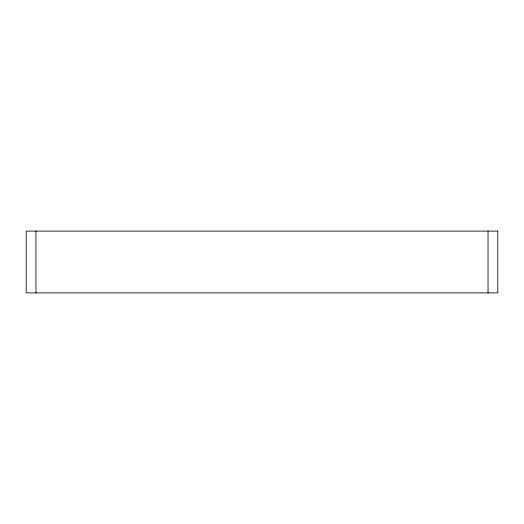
<?xml version="1.0" encoding="UTF-8"?>
<svg xmlns="http://www.w3.org/2000/svg" width="524" height="524" viewBox="0 0 524 524"><rect width="100%" height="100%" fill="white"/><g stroke="black" fill="none" stroke-linecap="round" stroke-linejoin="round"><path stroke-width="0.79" d="M488.041 231.104L488.041 292.896M35.959 231.104L35.959 292.896M497.8 231.104L26.2 231.104L26.2 292.896L497.8 292.896L497.8 231.104"/></g></svg>
